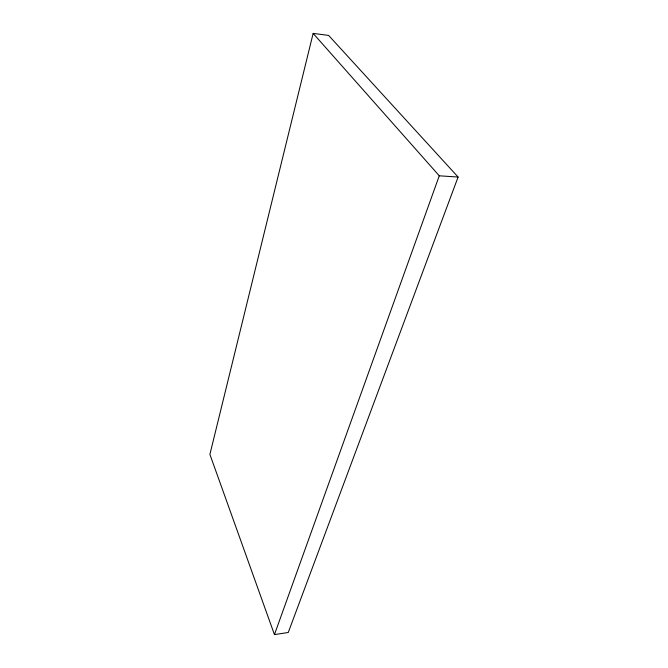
<?xml version="1.0" encoding="UTF-8"?>
<svg xmlns="http://www.w3.org/2000/svg" width="668" height="668" viewBox="0 0 668 668"><rect width="100%" height="100%" fill="white"/><g stroke="black" fill="none" stroke-linecap="round" stroke-linejoin="round"><path stroke-width="1" d="M313.142 33.4L209.902 454.39L274.448 634.6L288.259 632.487L458.098 177.045L328.631 35.412L313.142 33.4L439.268 175.801L458.098 177.045M274.448 634.6L439.268 175.801"/></g></svg>
